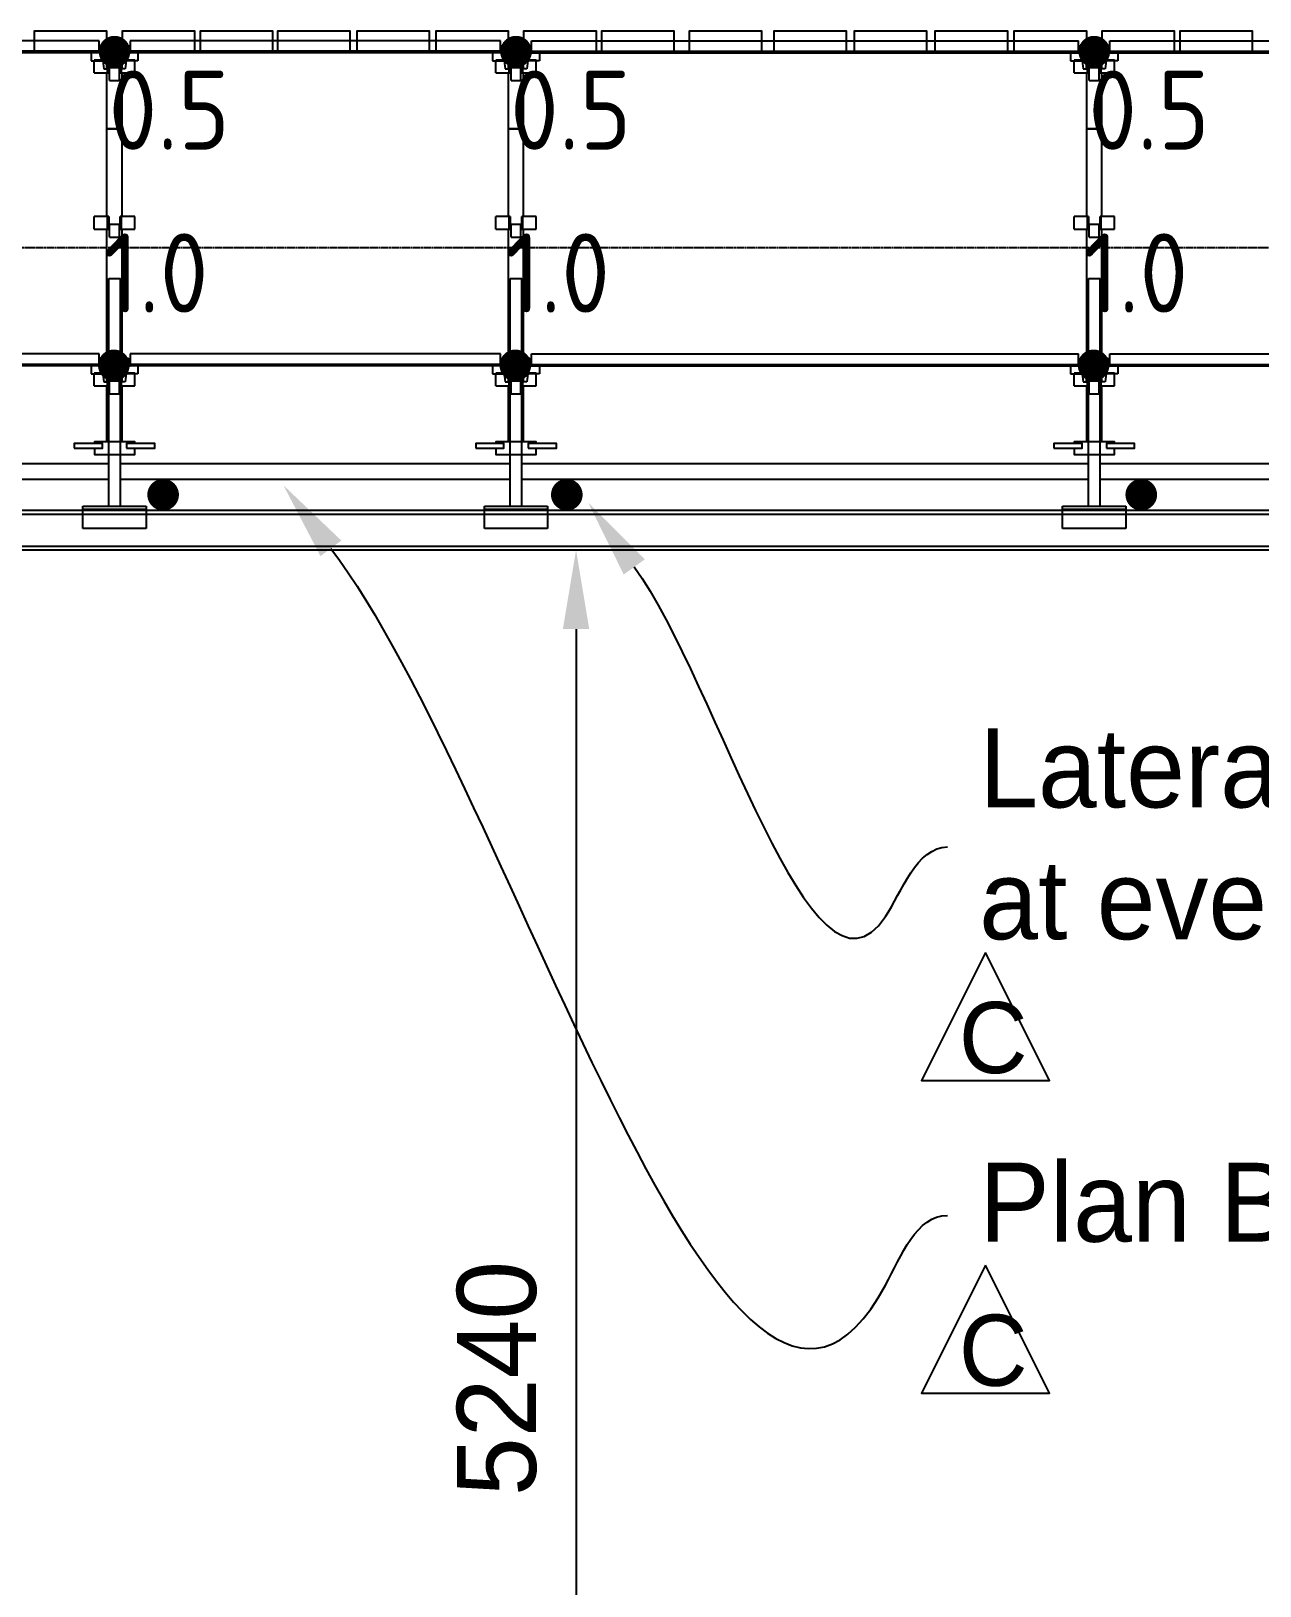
# Model space of a CAD drawing. Header units: millimetres. Extents: x 9116 to 195096, y -114281 to 55636.
# Drawn here: x 31272 to 35158, y -31685 to -26768 of the extents above; entities that cross this region are included whole.
import ezdxf
from ezdxf import colors
from ezdxf.entities.mleader import LeaderData, LeaderLine
from ezdxf.enums import TextEntityAlignment as Align
from ezdxf.math import Vec2, Vec3

# ---------------------------------------------------------------- set-up
doc = ezdxf.new("R2010")
doc.units = ezdxf.units.MM
doc.header["$PDMODE"] = 34
doc.header["$PDSIZE"] = -10
doc.linetypes.add('KwikScaf_DASHED', pattern=[3.75, 2.5, -1.25])
doc.layers.get('0').update_dxf_attribs({"linetype": 'CONTINUOUS'})
doc.layers.get('Defpoints').update_dxf_attribs({"linetype": 'CONTINUOUS'})
for name, color, linetype in [('Grid Lines', 252, 'CONTINUOUS'), ('Revision C', 252, 'CONTINUOUS'), ('Scaffold', 7, 'CONTINUOUS')]:
    doc.layers.add(name, color=color, linetype=linetype)
doc.styles.add('ARCH', font='archd.shx', dxfattribs={"height": 250})
doc.styles.add('KwikScaf ISO', font='isocp.shx')
doc.dimstyles.new('ISO-25', dxfattribs={"dimscale": 0, "dimtxt": 250, "dimasz": 250, "dimexe": 125, "dimexo": 125, "dimgap": 125, "dimtad": 1, "dimdec": 0, "dimdsep": 46, "dimtxsty": 'Standard', "dimcen": 250, "dimclrd": 256, "dimclre": 256, "dimclrt": 256, "dimazin": 0, "dimtfac": 1, "dimtdec": 0, "dimtmove": 0, "dimatfit": 3, "dimfxl": 1, "dimlwd": -1, "dimlwe": -1, "dimarcsym": 0})

# ---------------------------------------------------------------- blocks, each defined once
blk = doc.blocks.new('1.0m Standard')
at = {"color": 180, "extrusion": (-1, 6.12323e-17, 0)}
for p, q in [((0, 712), (0, 990)), ((0, 990), (48, 990)), ((48, 712), (48, 990)), ((-35.5, 712), (-40, 712)), ((-40, 672), (-40, 712)), ((2.1, 712), (-35.5, 712)), ((2.1, 672), (2.1, 712)), ((5.8, 712), (2.1, 712)), ((5.8, 712), (5.8, 672)), ((42.2, 672), (42.2, 712)), ((45.9, 712), (42.2, 712)), ((83.5, 712), (45.9, 712)), ((45.9, 672), (45.9, 712)), ((88, 712), (83.5, 712)), ((88, 672), (88, 712)), ((-40, 672), (-35.5, 672)), ((-35.5, 672), (2.1, 672)), ((0, 217), (0, 672)), ((2.1, 672), (5.8, 672)), ((8.3, 647), (8.3, 687)), ((18.2, 687), (8.3, 687)), ((8.3, 647), (18.2, 647)), ((29.8, 687), (18.2, 687)), ((18.2, 647), (29.8, 647)), ((39.7, 687), (29.8, 687)), ((29.8, 647), (39.7, 647)), ((39.7, 647), (39.7, 687)), ((42.2, 672), (45.9, 672)), ((45.9, 672), (83.5, 672)), ((48, 217), (48, 672)), ((83.5, 672), (88, 672)), ((-40, 177), (-40, 217)), ((-35.5, 217), (-40, 217)), ((2.1, 217), (-35.5, 217)), ((2.1, 177), (2.1, 217)), ((5.8, 217), (2.1, 217)), ((5.8, 217), (5.8, 177)), ((42.2, 177), (42.2, 217)), ((45.9, 217), (42.2, 217)), ((45.9, 177), (45.9, 217)), ((83.5, 217), (45.9, 217)), ((88, 217), (83.5, 217)), ((88, 177), (88, 217)), ((-40, 177), (-35.5, 177)), ((-35.5, 177), (2.1, 177)), ((0, 0), (0, 177)), ((2.1, 177), (5.8, 177)), ((8.3, 152), (8.3, 192)), ((18.2, 192), (8.3, 192)), ((8.3, 152), (18.2, 152)), ((29.8, 192), (18.2, 192)), ((18.2, 152), (29.8, 152)), ((39.7, 192), (29.8, 192)), ((29.8, 152), (39.7, 152)), ((39.7, 152), (39.7, 192)), ((42.2, 177), (45.9, 177)), ((45.9, 177), (83.5, 177)), ((48, 0), (48, 177)), ((83.5, 177), (88, 177)), ((48, 0), (0, 0))]:
    blk.add_line(p, q, dxfattribs=at)
blk = doc.blocks.new('0.5m Standard')
at = {"color": 180, "extrusion": (-1, 6.12323e-17, 0)}
for p, q in [((-40, 177), (-40, 217)), ((-35.5, 217), (-40, 217)), ((2.1, 217), (-35.5, 217)), ((0, 217), (0, 238.1)), ((2.1, 177), (2.1, 217)), ((5.8, 217), (2.1, 217)), ((5.8, 217), (5.8, 177)), ((42.2, 177), (42.2, 217)), ((45.9, 217), (42.2, 217)), ((45.9, 177), (45.9, 217)), ((83.5, 217), (45.9, 217)), ((48, 217), (48, 238.1)), ((88, 217), (83.5, 217)), ((88, 177), (88, 217)), ((-40, 177), (-35.5, 177)), ((-35.5, 177), (2.1, 177)), ((0, 0), (0, 177)), ((2.1, 177), (5.8, 177)), ((8.3, 152), (8.3, 192)), ((18.2, 192), (8.3, 192)), ((8.3, 152), (18.2, 152)), ((29.8, 192), (18.2, 192)), ((18.2, 152), (29.8, 152)), ((39.7, 192), (29.8, 192)), ((29.8, 152), (39.7, 152)), ((39.7, 152), (39.7, 192)), ((42.2, 177), (45.9, 177)), ((45.9, 177), (83.5, 177)), ((48, 0), (48, 177)), ((83.5, 177), (88, 177)), ((48, 0), (0, 0))]:
    blk.add_line(p, q, dxfattribs=at)
at = {"color": 180}
blk.add_line((0, 238.1), (48, 238.1), dxfattribs=at)
blk = doc.blocks.new('1.8m Transom')
at = {"color": 2, "extrusion": (0, 1, -1.83691e-16)}
for p, q in [((65709.6, 14583.9), (65709.6, 14658.9)), ((65709.6, 14658.9), (65729.6, 14658.9)), ((65729.6, 14658.9), (65726.3, 14633.9)), ((65734.6, 14671.9), (67464.6, 14671.9)), ((65734.6, 14638.9), (65734.6, 14671.9)), ((67464.6, 14638.9), (67464.6, 14671.9)), ((67469.6, 14658.9), (67473, 14633.9)), ((67489.6, 14658.9), (67469.6, 14658.9)), ((67489.6, 14583.9), (67489.6, 14658.9)), ((65723, 14608.9), (65719.6, 14583.9)), ((65759.6, 14608.9), (65723, 14608.9)), ((65726.3, 14633.9), (65734.6, 14633.9)), ((65734.6, 14638.9), (67464.6, 14638.9)), ((65734.6, 14633.9), (65734.6, 14638.9)), ((65734.6, 14633.9), (67464.6, 14633.9)), ((65759.6, 14633.9), (65759.6, 14608.9)), ((67439.6, 14633.9), (67439.6, 14608.9)), ((67439.6, 14608.9), (67476.3, 14608.9)), ((67464.6, 14633.9), (67464.6, 14638.9)), ((67473, 14633.9), (67464.6, 14633.9)), ((67476.3, 14608.9), (67479.6, 14583.9)), ((65719.6, 14583.9), (65709.6, 14583.9)), ((67479.6, 14583.9), (67489.6, 14583.9))]:
    blk.add_line(p, q, dxfattribs=at)
blk = doc.blocks.new('1.2m Transom')
at = {"color": 2, "extrusion": (0, 1, -1.83691e-16)}
for p, q in [((64253.2, 14658.9), (64273.2, 14658.9)), ((64253.2, 14583.9), (64253.2, 14658.9)), ((64273.2, 14658.9), (64269.9, 14633.9)), ((65450.2, 14671.9), (64278.2, 14671.9)), ((64278.2, 14671.9), (64278.2, 14638.9)), ((65450.2, 14638.9), (65450.2, 14671.9)), ((65455.2, 14658.9), (65458.5, 14633.9)), ((65475.2, 14658.9), (65455.2, 14658.9)), ((65475.2, 14583.9), (65475.2, 14658.9)), ((64266.5, 14608.9), (64263.2, 14583.9)), ((64303.2, 14608.9), (64266.5, 14608.9)), ((64269.9, 14633.9), (64278.2, 14633.9)), ((65450.2, 14638.9), (64278.2, 14638.9)), ((64278.2, 14638.9), (64278.2, 14633.9)), ((65450.2, 14633.9), (64278.2, 14633.9)), ((64303.2, 14633.9), (64303.2, 14608.9)), ((65425.2, 14633.9), (65425.2, 14608.9)), ((65425.2, 14608.9), (65461.9, 14608.9)), ((65450.2, 14633.9), (65450.2, 14638.9)), ((65458.5, 14633.9), (65450.2, 14633.9)), ((65461.9, 14608.9), (65465.2, 14583.9)), ((64263.2, 14583.9), (64253.2, 14583.9)), ((65465.2, 14583.9), (65475.2, 14583.9))]:
    blk.add_line(p, q, dxfattribs=at)
blk = doc.blocks.new('*D75')
at = {"layer": 'Defpoints', "color": 0}
for p in [(32995.3, -28408.8), (32995.3, -33648.7), (32995.3, -33648.7)]:
    blk.add_point(p, dxfattribs=at)
at = {"layer": 'Grid Lines'}
blk.add_line((32995.3, -28658.8), (32995.3, -33398.7), dxfattribs=at)
for points in [[(32953.7, -28658.8), (33037, -28658.8), (32995.3, -28408.8)], [(32953.7, -33398.7), (33037, -33398.7), (32995.3, -33648.7)]]:
    blk.add_solid(points, dxfattribs=at)
at = {"layer": 'Grid Lines', "insert": (32745.3, -31028.7), "char_height": 250, "attachment_point": 5, "rotation": 90}
blk.add_mtext('5240', dxfattribs=at)
blk = doc.blocks.new('Knuckle')
at = {"color": 190}
for points in [[(-127.5, 20), (-38.25, 20), (-38.25, 5), (-127.5, 5)], [(38.25, 20), (127.5, 20), (127.5, 5), (38.25, 5)]]:
    blk.add_lwpolyline(points, close=True, dxfattribs=at)
for points in [[(-63.75, 20), (-63.75, 40), (63.75, 40), (63.75, 20)], [(63.75, 5), (63.75, 0), (-63.75, 0), (-63.75, 5)]]:
    blk.add_lwpolyline(points, dxfattribs=at)

msp = doc.modelspace()

# ---------------------------------------------------------------- linework, layer by layer
at = {"layer": 'Grid Lines', "color": 252, "linetype": 'KwikScaf_DASHED'}
msp.add_line((24416.2, -27452.4), (43222.7, -27452.4), dxfattribs=at)
at = {"layer": 'Revision C', "color": 3}
for points in [[(31517, -28136.4), (30284, -28136.4)], [(32787, -28136.4), (31554, -28136.4)], [(34616, -28136.4), (32824, -28136.4)], [(36445, -28136.4), (34653, -28136.4)], [(30284, -28184.4), (31517, -28184.4)], [(31554, -28184.4), (32787, -28184.4)], [(32824, -28184.4), (34616, -28184.4)], [(34653, -28184.4), (36445, -28184.4)]]:
    msp.add_lwpolyline(points, dxfattribs=at)
at = {"layer": 'Revision C', "color": 40, "const_width": 50}
for points in [[(31664.2, -28234.1, 1), (31714.2, -28234.1, 1)], [(32941.1, -28234.1, 1), (32991.1, -28234.1, 1)], [(34758.1, -28234.1, 1), (34808.1, -28234.1, 1)]]:
    msp.add_lwpolyline(points, format="xyb", close=True, dxfattribs=at)
at = {"layer": 'Revision C', "color": 1}
for points in [[(34290.3, -29681.6), (34087.8, -30086.6), (34492.8, -30086.6), (34290.3, -29681.6)], [(34290.3, -30670.3), (34087.8, -31075.3), (34492.8, -31075.3), (34290.3, -30670.3)]]:
    msp.add_lwpolyline(points, dxfattribs=at)
at = {"layer": 'Scaffold', "color": 190}
for p, q in [((31517, -27550.6), (31554, -27550.6)), ((32787, -27550.6), (32824, -27550.6)), ((34616, -27550.6), (34653, -27550.6)), ((31435.5, -28340.6), (31435.5, -28270.6)), ((31435.5, -28270.6), (31635.5, -28270.6)), ((31635.5, -28270.6), (31635.5, -28340.6)), ((32705.5, -28340.6), (32705.5, -28270.6)), ((32705.5, -28270.6), (32905.5, -28270.6)), ((32905.5, -28270.6), (32905.5, -28340.6)), ((34534.5, -28340.6), (34534.5, -28270.6)), ((34534.5, -28270.6), (34734.5, -28270.6)), ((34734.5, -28270.6), (34734.5, -28340.6)), ((31635.5, -28340.6), (31435.5, -28340.6)), ((32905.5, -28340.6), (32705.5, -28340.6)), ((34734.5, -28340.6), (34534.5, -28340.6))]:
    msp.add_line(p, q, dxfattribs=at)
at = {"layer": 'Scaffold', "color": 190, "ltscale": 0.7, "extrusion": (-2.44923e-16, 1, 2.30446e-16)}
for p, q in [((31517, -28270.6), (31517, -27550.6)), ((31554, -28270.6), (31554, -27550.6)), ((32787, -28270.6), (32787, -27550.6)), ((32824, -28270.6), (32824, -27550.6)), ((34616, -28270.6), (34616, -27550.6)), ((34653, -28270.6), (34653, -27550.6))]:
    msp.add_line(p, q, dxfattribs=at)
at = {"layer": 'Scaffold', "color": 6}
for p, q in [((28620.3, -28295.6), (37620.3, -28295.6)), ((28620.3, -28396.9), (37620.3, -28396.9))]:
    msp.add_line(p, q, dxfattribs=at)
at = {"layer": 'Scaffold', "color": 190, "linetype": 'KwikScaf_DASHED', "ltscale": 0.7}
for p, q in [((31635.5, -28280.6), (31435.5, -28280.6)), ((32905.5, -28280.6), (32705.5, -28280.6)), ((34734.5, -28280.6), (34534.5, -28280.6))]:
    msp.add_line(p, q, dxfattribs=at)
at = {"layer": 'Scaffold', "color": 20}
for points in [[(31281.5, -26832), (31511.5, -26832), (31511.5, -26768), (31281.5, -26768)], [(31559.5, -26832), (31789.5, -26832), (31789.5, -26768), (31559.5, -26768)], [(31806, -26832), (32036, -26832), (32036, -26768), (31806, -26768)], [(32051.3, -26832), (32281.3, -26832), (32281.3, -26768), (32051.3, -26768)], [(32301.7, -26832), (32531.7, -26832), (32531.7, -26768), (32301.7, -26768)], [(32551.5, -26832), (32781.5, -26832), (32781.5, -26768), (32551.5, -26768)], [(32829.5, -26832), (33059.5, -26832), (33059.5, -26768), (32829.5, -26768)], [(33076, -26832), (33306, -26832), (33306, -26768), (33076, -26768)], [(33352.8, -26832), (33582.8, -26832), (33582.8, -26768), (33352.8, -26768)], [(33620.7, -26832), (33850.7, -26832), (33850.7, -26768), (33620.7, -26768)], [(33874.6, -26832), (34104.6, -26832), (34104.6, -26768), (33874.6, -26768)], [(34130.7, -26832), (34360.7, -26832), (34360.7, -26768), (34130.7, -26768)], [(34380.5, -26832), (34610.5, -26832), (34610.5, -26768), (34380.5, -26768)], [(34658.5, -26832), (34888.5, -26832), (34888.5, -26768), (34658.5, -26768)], [(34905, -26832), (35135, -26832), (35135, -26768), (34905, -26768)]]:
    msp.add_lwpolyline(points, close=True, dxfattribs=at)
at = {"layer": 'Scaffold', "color": 40, "const_width": 50}
for points in [[(31510.5, -26833, 1), (31560.5, -26833, 1)], [(32780.5, -26833, 1), (32830.5, -26833, 1)], [(34609.5, -26833, 1), (34659.5, -26833, 1)], [(31508.3, -27825, 1), (31558.3, -27825, 1)], [(32778.3, -27825, 1), (32828.3, -27825, 1)], [(34607.3, -27825, 1), (34657.3, -27825, 1)]]:
    msp.add_lwpolyline(points, format="xyb", close=True, dxfattribs=at)
at = {"layer": 'Scaffold', "color": 6}
msp.add_lwpolyline([(28620.3, -28408.8), (37620.3, -28408.8), (37620.3, -28283.8), (28620.3, -28283.8)], close=True, dxfattribs=at)

# ---------------------------------------------------------------- block references
at = {"layer": 'Scaffold'}
for name, p in [('1.2m Transom', (-33963.7, -41470.9)), ('0.5m Standard', (31511.5, -27076.7)), ('1.2m Transom', (-32693.7, -41470.9)), ('0.5m Standard', (32781.5, -27076.7)), ('0.5m Standard', (34610.5, -27076.7)), ('1.0m Standard', (31511.5, -28066.7)), ('1.0m Standard', (32781.5, -28066.7)), ('1.0m Standard', (34610.5, -28066.7)), ('1.2m Transom', (-33963.7, -42460.9)), ('1.2m Transom', (-32693.7, -42460.9))]:
    msp.add_blockref(name, p, dxfattribs=at)
at = {"layer": 'Scaffold', "color": 50}
for p in [(-32880.1, -41470.9), (-31051.1, -41470.9), (-32880.1, -42460.9), (-31051.1, -42460.9)]:
    msp.add_blockref('1.8m Transom', p, dxfattribs=at)
at = {"layer": 'Scaffold', "extrusion": (0, 0, -1), "zscale": -1, "rotation": 180}
for p in [(-31535.5, -28066.7), (-32805.5, -28066.7), (-34634.5, -28066.7)]:
    msp.add_blockref('Knuckle', p, dxfattribs=at)

# ---------------------------------------------------------------- texts
at = {"layer": 'Revision C', "char_height": 225, "width": 225, "attachment_point": 1, "style": 'ARCH'}
for insert in [(34174, -29838), (34174, -30826.8)]:
    msp.add_mtext('\\pi32.143;C', dxfattribs=dict(at, insert=insert))
at = {"layer": 'Scaffold', "color": 7, "style": 'KwikScaf ISO'}
for s, p in [('  0.5  ', (32186.2, -27017.8)), ('  0.5  ', (33456.2, -27017.8)), ('  0.5  ', (35285.2, -27017.8)), ('  1.0  ', (32118.4, -27532.9)), ('  1.0  ', (33388.4, -27532.9)), ('  1.0  ', (35217.4, -27532.9))]:
    msp.add_text(s, height=250, dxfattribs=at).set_placement(p, align=Align.MIDDLE_RIGHT)

# ---------------------------------------------------------------- dimensions: what is measured, and where the dimension line sits
at = {"layer": 'Grid Lines'}
dim = msp.add_linear_dim(base=(32995.3, -33648.7), p1=(32995.3, -28408.8), p2=(32995.3, -33648.7), angle=90, dimstyle='ISO-25', override={"dimscale": 1}, dxfattribs=at)
dim.commit()
dim.dimension.update_dxf_attribs({"geometry": '*D75', "text_midpoint": (32745.3, -31028.7)})

# ---------------------------------------------------------------- leaders
at = {"layer": 'Revision C'}
ml = msp.add_multileader_mtext('Standard', dxfattribs=at)
ml.set_content('Plan Bracing', color=256)
ml.set_leader_properties(color=256, linetype='ByLayer', lineweight=-1)
ml.build(insert=Vec2(0, 0))
ml.multileader.update_dxf_attribs({"leader_type": 2, "text_left_attachment_type": 2, "text_right_attachment_type": 2, "dogleg_length": 0.36, "arrow_head_size": 250})
ctx = ml.context
ctx.base_point, ctx.char_height, ctx.arrow_head_size, ctx.landing_gap_size, ctx.plane_origin = Vec3(34170.6, -30512.9), 250, 250, 100, Vec3(33064.3, -29315)
ctx.left_attachment, ctx.right_attachment = 2, 2
notes = []
notes.append((ctx, [(0, (1, 1, 0), (34170.2, -30512.9), (1, 0), 0.36, [(0, [(32069.5, -28203.9), (33974.3, -30733.1)], 0, [])])]))
ctx.mtext.insert, ctx.mtext.flow_direction = Vec3(34270.6, -30346.3), 5
ml = msp.add_multileader_mtext('Standard', dxfattribs=at)
ml.set_content('Lateral Tubes\\Pat every leg', color=256)
ml.set_leader_properties(color=256, linetype='ByLayer', lineweight=-1)
ml.build(insert=Vec2(0, 0))
ml.multileader.update_dxf_attribs({"leader_type": 2, "text_left_attachment_type": 2, "text_right_attachment_type": 2, "dogleg_length": 0.36, "arrow_head_size": 250})
ctx = ml.context
ctx.base_point, ctx.char_height, ctx.arrow_head_size, ctx.landing_gap_size, ctx.plane_origin = Vec3(34170.6, -29348), 250, 250, 100, Vec3(33064.3, -28150)
ctx.left_attachment, ctx.right_attachment = 2, 2
notes.append((ctx, [(0, (1, 1, 0), (34170.2, -29348), (1, 0), 0.36, [(0, [(33033.7, -28259.2), (33974.3, -29568.1)], 0, [])])]))
ctx.mtext.insert, ctx.mtext.flow_direction = Vec3(34270.6, -28973), 5
for ctx, leaders in notes:
    for number, flags, end, landing, length, lines in leaders:
        leader = LeaderData()
        leader.index, (leader.has_last_leader_line, leader.has_dogleg_vector, leader.attachment_direction) = number, flags
        leader.last_leader_point, leader.dogleg_vector, leader.dogleg_length = Vec3(end), Vec3(landing), length
        for number, points, colour, breaks in lines:
            line = LeaderLine()
            line.index, line.vertices, line.color, line.breaks = number, Vec3.list(points), colors.encode_raw_color(colour), breaks
            leader.lines.append(line)
        ctx.leaders.append(leader)

doc.saveas('drawing.dxf')
